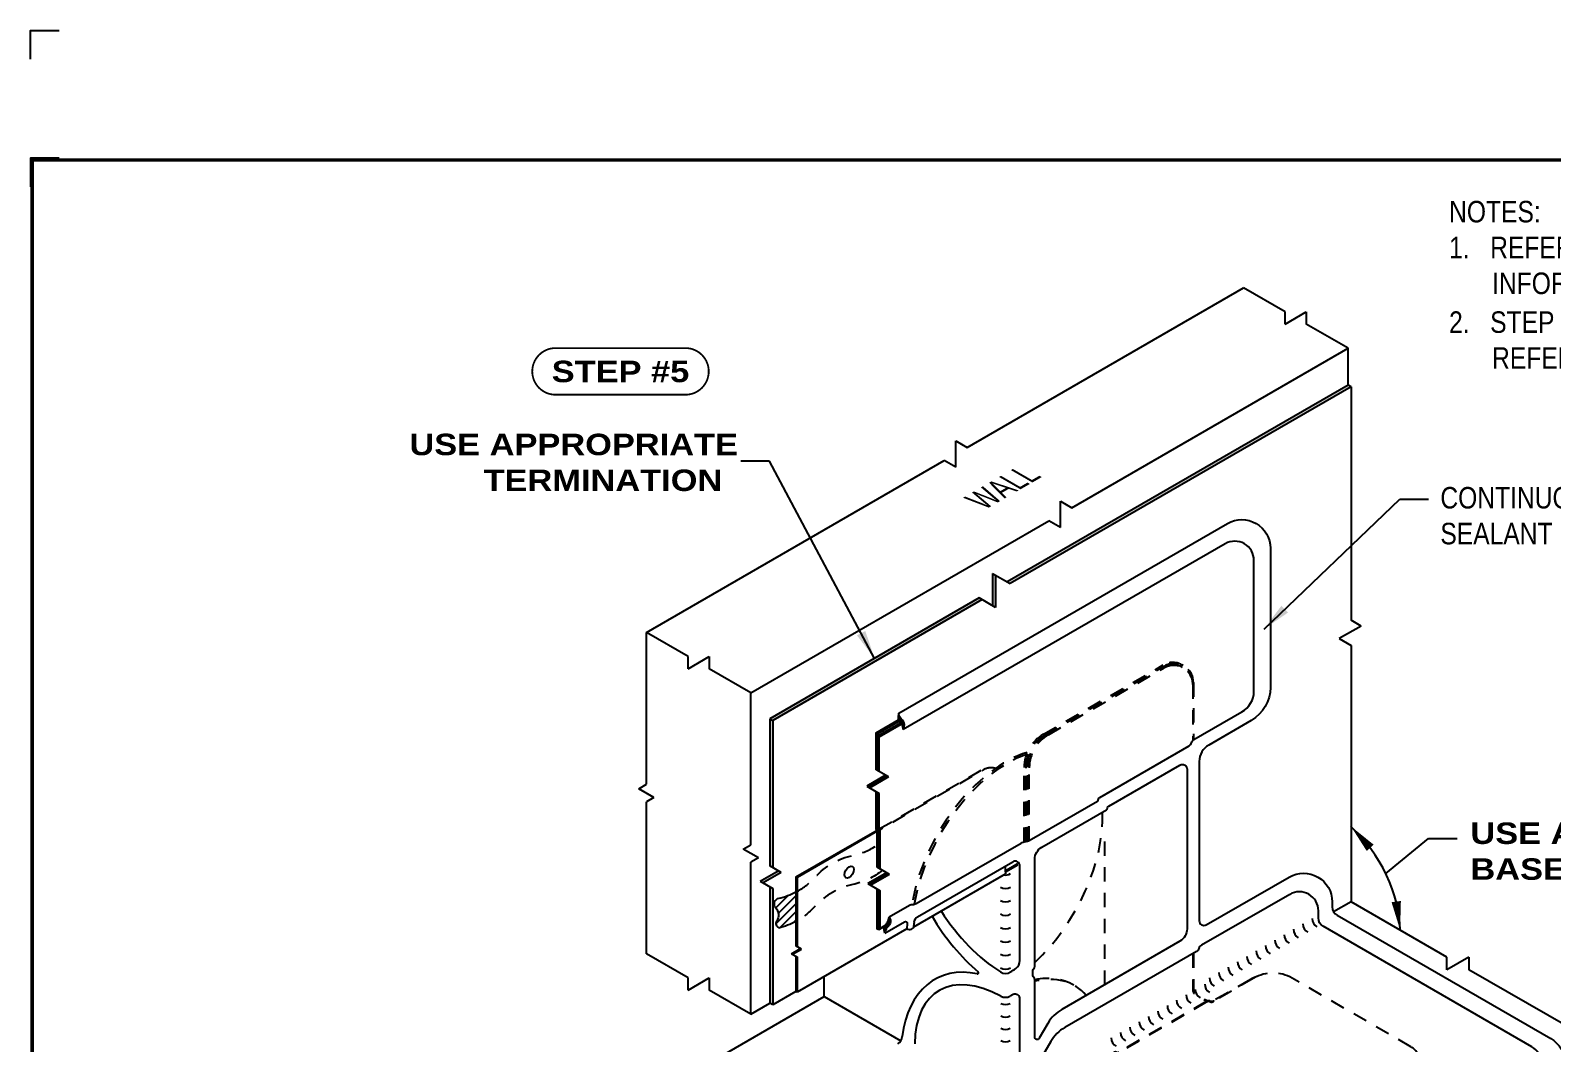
# Model space of a CAD drawing. Header units: inches. Extents: x 299.4 to 319.5, y 56 to 72.7.
# Drawn here: x 299.45 to 312.71, y 63.89 to 72.72 of the extents above; entities that cross this region are included whole.
import ezdxf
from ezdxf.enums import TextEntityAlignment as Align

# ---------------------------------------------------------------- set-up
doc = ezdxf.new("R2010")
doc.units = ezdxf.units.IN
doc.header["$MEASUREMENT"] = 0
doc.linetypes.add('HIDDEN2', pattern=[0.1875, 0.125, -0.0625])
doc.layers.get('0').update_dxf_attribs({"linetype": 'CONTINUOUS'})
doc.layers.get('DEFPOINTS').update_dxf_attribs({"linetype": 'CONTINUOUS'})
for name, color, linetype in [('FSBP-ACCESSORY-OTHER', 7, 'CONTINUOUS'), ('FSBP-ANNO-NOTE', 7, 'CONTINUOUS'), ('FSBP-MEMBRANE', 7, 'CONTINUOUS'), ('FSBP-SEALANTS', 1, 'CONTINUOUS'), ('FSBP-TTLB-BORDER', 7, 'CONTINUOUS'), ('FSBP-TTLB-TEXT', 7, 'CONTINUOUS'), ('FSBP-WALL-CURB', 9, 'CONTINUOUS')]:
    doc.layers.add(name, color=color, linetype=linetype)
doc.styles.add('FSBP_ARIAL', font='arial.ttf')
doc.styles.add('FSBP_ARIAL_BOLD', font='')
doc.styles.add('FSBP_ARIAL_NAR', font='ARIALN.TTF')
doc.styles.get('FSBP_ARIAL_BOLD').set_extended_font_data('Arial Black')
doc.dimstyles.new('FSBP-LEADER', dxfattribs={"dimtxt": 0.1875, "dimasz": 0.25, "dimexe": 0.0625, "dimexo": 0.125, "dimgap": 0.125, "dimtad": 0, "dimtih": 1, "dimtoh": 1, "dimdec": 4, "dimzin": 0, "dimdsep": 46, "dimlunit": 4, "dimtxsty": 'FSBP_ARIAL_NAR', "dimcen": 0.09375, "dimclrd": 256, "dimclre": 256, "dimclrt": 256, "dimadec": 0, "dimazin": 0, "dimtfac": 1, "dimtdec": 4, "dimtofl": 0, "dimtmove": 0, "dimatfit": 3, "dimfxl": 0, "dimtolj": 1, "dimtzin": 0, "dimlwd": -1, "dimlwe": -1, "dimarcsym": 0})

# ---------------------------------------------------------------- blocks, each defined once
blk = doc.blocks.new('TTLB-EPDM_2')
at = {"layer": 'DEFPOINTS', "linetype": 'Continuous', "ltscale": 1.75}
blk.add_lwpolyline([(-0.016, 13.881), (-0.016, 14.131), (0.234, 14.131)], dxfattribs=at)
at = {"layer": 'DEFPOINTS', "color": 1}
blk.add_lwpolyline([(0.234, 13.016), (-0.016, 13.016), (-0.016, 12.766)], dxfattribs=at)
at = {"layer": 'FSBP-TTLB-BORDER', "const_width": 0.0312}
blk.add_lwpolyline([(20, 0), (20, 13), (0, 13), (0, 0)], dxfattribs=at)
at = {"layer": 'FSBP-TTLB-TEXT'}
for tag, height, style, p in [('MAXIMUM_WARRANTY', 0.188, 'FSBP_ARIAL_BOLD', (18.04, 0.224)), ('ACCPT_SYSTEMS', 0.219, 'FSBP_ARIAL', (12.494, -1.232))]:
    blk.add_attdef(tag, text='', height=height, dxfattribs=dict(at, style=style)).set_placement(p, align=Align.MIDDLE_LEFT)
for tag, height, style, p in [('DETAIL_DESCP_LINE_1', 0.219, 'FSBP_ARIAL_BOLD', (10.331, -0.283)), ('DETAIL_DESCP_LINE_2', 0.219, 'FSBP_ARIAL_BOLD', (10.331, -0.681)), ('ISSUE_REV_DATE', 0.219, 'FSBP_ARIAL', (16.841, -0.728)), ('DETAIL_NUMBER', 0.438, 'FSBP_ARIAL', (18.919, -0.893))]:
    blk.add_attdef(tag, text='', height=height, dxfattribs=dict(at, style=style)).set_placement(p, align=Align.MIDDLE_CENTER)

msp = doc.modelspace()

# ---------------------------------------------------------------- hatches: boundary and pattern name
at = {"layer": 'FSBP-ACCESSORY-OTHER'}
h = msp.add_hatch(dxfattribs=at)
h.set_pattern_fill('STEEL', color=256, scale=0.25, angle=90, style=0)
h.set_pattern_definition([(135, (101.970044, 18.820796), (-0.022097087, -0.022097087), []), (135, (101.95442, 18.820796), (-0.022097087, -0.022097087), [])])
h.paths.add_polyline_path([(306.832, 65.736, 0.079624), (306.83, 65.745), (306.123, 65.338), (306.133, 65.333)])
h.paths.add_polyline_path([(306.172, 64.708), (306.163, 64.714), (306.084, 64.668), (306.094, 64.663)])
h.paths.add_polyline_path([(306.284, 62.398), (306.284, 62.409), (306.147, 62.329), (306.147, 62.318)])
h.paths.add_polyline_path([(307.415, 62.021, 0.082504), (307.408, 62.027), (307.108, 61.854), (307.108, 61.843)])
h = msp.add_hatch(dxfattribs=at)
h.set_pattern_fill('STEEL', color=256, scale=0.25, style=0)
h.set_pattern_definition([(45, (38.254738, -33.932864), (-0.022097087, 0.022097087), []), (45, (38.254738, -33.91724), (-0.022097087, 0.022097087), [])])
h.paths.add_polyline_path([(306.133, 65.333), (306.123, 65.338), (306.123, 64.737), (306.133, 64.731)])
h.paths.add_polyline_path([(306.133, 64.64), (306.123, 64.646), (306.123, 64.338), (306.133, 64.333)])
at = {"layer": 'FSBP-MEMBRANE'}
h = msp.add_hatch(color=256, dxfattribs=at)
h.paths.add_polyline_path([(305.921, 65.238), (305.895, 65.253), (305.895, 64.237), (305.921, 64.222)])
h.paths.add_polyline_path([(305.812, 65.301), (305.838, 65.286), (305.995, 65.377), (305.969, 65.392)])
h.paths.add_polyline_path([(305.895, 65.435), (305.921, 65.42), (305.921, 66.702), (305.895, 66.717)])
h.paths.add_polyline_path([(307.748, 67.757), (307.722, 67.772), (305.895, 66.717), (305.921, 66.702)])
h.paths.add_polyline_path([(307.838, 67.705), (307.864, 67.69), (307.864, 67.971), (307.838, 67.986)])
h.paths.add_polyline_path([(310.964, 69.613), (310.938, 69.628), (307.966, 67.912), (307.992, 67.897)])
h = msp.add_hatch(color=256, dxfattribs=at)
edge = h.paths.add_edge_path()
edge.add_spline(control_points=[(307.042, 66.672), (307.04, 66.675), (307.037, 66.679), (307.035, 66.682)], knot_values=[0.090084, 0.090084, 0.090084, 0.090084, 0.102864, 0.102864, 0.102864, 0.102864], degree=3, periodic=0)
edge.add_line((307.035, 66.682), (306.836, 66.568))
edge.add_line((306.836, 66.568), (306.849, 66.56))
edge.add_line((306.849, 66.56), (307.042, 66.672))
h.paths.add_polyline_path([(306.849, 66.56), (306.836, 66.568), (306.836, 66.265), (306.849, 66.257)])
h.paths.add_polyline_path([(306.931, 66.21), (306.918, 66.217), (306.753, 66.122), (306.766, 66.115)])
h.paths.add_polyline_path([(306.849, 66.067), (306.836, 66.075), (306.836, 65.764, 0.124612), (306.84, 65.751, -0.124612), (306.845, 65.737), (306.845, 65.415), (306.858, 65.408), (306.858, 65.737, 0.124612), (306.853, 65.751, -0.124612), (306.849, 65.765)])
h.paths.add_polyline_path([(306.94, 65.36), (306.927, 65.368), (306.762, 65.273), (306.775, 65.265)])
h.paths.add_polyline_path([(306.858, 65.218), (306.845, 65.225), (306.845, 64.896), (306.858, 64.888)])
at = {"layer": 'FSBP-SEALANTS'}
h = msp.add_hatch(dxfattribs=at)
h.set_pattern_fill('ANSI31', color=256, scale=0.1, style=0)
h.set_pattern_definition([(15, (389.887605, -164.23052), (0.00323523806, -0.0120740728), [])])
edge = h.paths.add_edge_path()
edge.add_spline(control_points=[(307.019, 66.767), (307.022, 66.754), (307.029, 66.721), (307.079, 66.684), (307.065, 66.643), (307.058, 66.623)], knot_values=[0, 0, 0, 0, 0.040518, 0.100456, 0.157748, 0.157748, 0.157748, 0.157748], degree=3, periodic=0)
edge.add_spline(control_points=[(307.058, 66.623), (307.055, 66.639), (307.051, 66.654), (307.044, 66.668)], knot_values=[0.106602, 0.106602, 0.106602, 0.106602, 0.154013, 0.154013, 0.154013, 0.154013], degree=3, periodic=0)
edge.add_spline(control_points=[(307.044, 66.668), (307.043, 66.669), (307.041, 66.674), (307.037, 66.679), (307.034, 66.683)], knot_values=[0.089531, 0.089531, 0.089531, 0.089531, 0.091614, 0.106602, 0.106602, 0.106602, 0.106602], degree=3, periodic=0)
edge.add_spline(control_points=[(307.034, 66.683), (307.031, 66.687), (307.027, 66.692), (307.024, 66.697)], knot_values=[0.072772, 0.072772, 0.072772, 0.072772, 0.089531, 0.089531, 0.089531, 0.089531], degree=3, periodic=0)
edge.add_spline(control_points=[(307.024, 66.697), (307.022, 66.701), (307.019, 66.706), (307.017, 66.711), (307.017, 66.712)], knot_values=[0.054789, 0.054789, 0.054789, 0.054789, 0.069492, 0.072772, 0.072772, 0.072772, 0.072772], degree=3, periodic=0)
edge.add_spline(control_points=[(307.017, 66.712), (307.012, 66.729), (307.015, 66.748), (307.019, 66.767)], knot_values=[0, 0, 0, 0, 0.054789, 0.054789, 0.054789, 0.054789], degree=3, periodic=0)
h = msp.add_hatch(dxfattribs=at)
h.set_pattern_fill('ANSI31', color=256, scale=0.4, style=0)
h.set_pattern_definition([(45, (47.15315, -35.403625), (-0.035355339, 0.035355339), [])])
h.paths.add_polyline_path([(306.123, 65.206, -0.065045), (305.973, 65.149, 0.622721), (305.945, 65.07, -0.36093), (305.955, 64.952, 0.501334), (305.973, 64.895, 0.065045), (306.123, 64.952)])
h = msp.add_hatch(dxfattribs=at)
h.set_pattern_fill('ANSI31', color=256, scale=0.1, angle=60, style=0)
h.set_pattern_definition([(345, (389.766651, 295.843985), (0.00323523806, 0.0120740728), [])])
edge = h.paths.add_edge_path()
edge.add_spline(control_points=[(306.898, 64.846), (306.901, 64.859), (306.908, 64.893), (306.958, 64.929), (306.944, 64.97), (306.937, 64.99)], knot_values=[0, 0, 0, 0, 0.040518, 0.100456, 0.157748, 0.157748, 0.157748, 0.157748], degree=3, periodic=0)
edge.add_spline(control_points=[(306.937, 64.99), (306.934, 64.975), (306.93, 64.959), (306.923, 64.945)], knot_values=[0.106602, 0.106602, 0.106602, 0.106602, 0.154013, 0.154013, 0.154013, 0.154013], degree=3, periodic=0)
edge.add_spline(control_points=[(306.923, 64.945), (306.922, 64.944), (306.92, 64.939), (306.916, 64.935), (306.913, 64.931)], knot_values=[0.089531, 0.089531, 0.089531, 0.089531, 0.091614, 0.106602, 0.106602, 0.106602, 0.106602], degree=3, periodic=0)
edge.add_spline(control_points=[(306.913, 64.931), (306.91, 64.926), (306.906, 64.921), (306.903, 64.917)], knot_values=[0.072772, 0.072772, 0.072772, 0.072772, 0.089531, 0.089531, 0.089531, 0.089531], degree=3, periodic=0)
edge.add_spline(control_points=[(306.903, 64.917), (306.901, 64.913), (306.898, 64.908), (306.896, 64.902), (306.896, 64.901)], knot_values=[0.054789, 0.054789, 0.054789, 0.054789, 0.069492, 0.072772, 0.072772, 0.072772, 0.072772], degree=3, periodic=0)
edge.add_spline(control_points=[(306.896, 64.901), (306.891, 64.885), (306.894, 64.865), (306.898, 64.846)], knot_values=[0, 0, 0, 0, 0.054789, 0.054789, 0.054789, 0.054789], degree=3, periodic=0)

# ---------------------------------------------------------------- linework, layer by layer
for p, q in [((311.266, 65.368), (311.639, 65.672)), ((311.639, 65.672), (311.889, 65.672))]:
    msp.add_line(p, q)
at = {"layer": 'FSBP-ACCESSORY-OTHER'}
for p, q in [((306.123, 65.338), (306.83, 65.745)), ((306.832, 65.736), (306.133, 65.333))]:
    msp.add_line(p, q, dxfattribs=at)
at = {"layer": 'FSBP-ACCESSORY-OTHER', "linetype": 'HIDDEN2'}
for p, q in [((307.95, 65.392), (308.067, 65.46)), ((307.95, 65.382), (308.072, 65.453))]:
    msp.add_line(p, q, dxfattribs=at)
at = {"layer": 'FSBP-ACCESSORY-OTHER', "linetype": 'Continuous'}
for p, q in [((306.133, 65.333), (306.123, 65.338)), ((306.123, 65.338), (306.123, 64.737)), ((306.133, 65.333), (306.133, 64.731)), ((307.95, 65.382), (307.95, 65.366)), ((307.091, 64.886), (306.133, 64.333)), ((306.084, 64.668), (306.163, 64.714)), ((306.084, 64.668), (306.133, 64.64)), ((306.094, 64.663), (306.172, 64.708)), ((306.172, 64.708), (306.123, 64.737)), ((306.123, 64.646), (306.123, 64.338)), ((306.133, 64.64), (306.133, 64.333)), ((306.37, 64.294), (306.37, 64.47)), ((304.625, 63.287), (306.37, 64.294)), ((306.133, 64.333), (306.123, 64.338))]:
    msp.add_line(p, q, dxfattribs=at)
at = {"layer": 'FSBP-ACCESSORY-OTHER', "linetype": 'HIDDEN2', "flags": 128}
for points in [[(306.85, 65.757), (307.753, 66.278, -0.234647), (307.864, 66.285, -0.234647)], [(307.863, 66.285, 0.210649), (307.762, 66.274), (306.854, 65.749)], [(308.816, 64.398), (308.816, 65.665, 0.159264), (308.792, 65.739)]]:
    msp.add_lwpolyline(points, format="xyb", dxfattribs=at)
msp.add_lwpolyline([(307.95, 65.382), (307.95, 65.433)], dxfattribs=at)
at = {"layer": 'FSBP-ACCESSORY-OTHER', "linetype": 'Continuous'}
msp.add_ellipse((306.587, 65.38), major_axis=(-0.0287, -0.0497), ratio=0.57735, dxfattribs=at)
at = {"layer": 'FSBP-ANNO-NOTE', "const_width": 0.0156}
msp.add_lwpolyline([(304.027, 69.545), (305.159, 69.545, 1), (305.159, 69.952), (304.027, 69.952, 1)], format="xyb", close=True, dxfattribs=at)
at = {"layer": 'FSBP-ANNO-NOTE'}
for points in [[(310.964, 65.778, 0, 0.082, 0), (311.131, 65.592, 0.082, 0.082, 0)], [(311.392, 64.875, 0, 0.082, 0), (311.358, 65.123, 0.082, 0.082, 0)]]:
    msp.add_lwpolyline(points, format="xyseb", dxfattribs=at)
msp.add_ellipse((310.801, 65.216), major_axis=(-0.418, 0.723), ratio=0.57735, start_param=3.926991, end_param=5.2183, dxfattribs=at)
at = {"layer": 'FSBP-MEMBRANE', "linetype": 'Continuous'}
for p, q in [((310.938, 69.628), (307.966, 67.912)), ((310.964, 69.613), (307.992, 67.897)), ((310.964, 69.613), (310.938, 69.628)), ((310.964, 69.613), (310.964, 67.578)), ((307.838, 67.986), (307.992, 67.897)), ((307.838, 67.986), (307.838, 67.705)), ((307.864, 67.971), (307.864, 67.69)), ((307.722, 67.772), (305.895, 66.717)), ((307.748, 67.757), (305.921, 66.702)), ((307.864, 67.69), (307.722, 67.772)), ((311.051, 67.527), (310.86, 67.417)), ((311.051, 67.527), (310.964, 67.578)), ((310.86, 67.417), (310.964, 67.356)), ((310.964, 67.356), (310.964, 65.122)), ((305.895, 66.717), (305.921, 66.702)), ((305.895, 66.717), (305.895, 65.435)), ((305.921, 66.702), (305.921, 65.42)), ((306.905, 66.225), (306.74, 66.13)), ((306.918, 66.217), (306.753, 66.122)), ((306.931, 66.21), (306.766, 66.115)), ((306.931, 66.21), (306.823, 66.272)), ((306.74, 66.13), (306.849, 66.067)), ((305.995, 65.377), (305.895, 65.435)), ((306.94, 65.36), (306.832, 65.423)), ((305.812, 65.301), (305.969, 65.392)), ((305.812, 65.301), (305.921, 65.238)), ((305.995, 65.377), (305.838, 65.286)), ((306.914, 65.375), (306.749, 65.28)), ((306.749, 65.28), (306.858, 65.218)), ((306.927, 65.368), (306.762, 65.273)), ((306.94, 65.36), (306.775, 65.265)), ((305.895, 65.253), (305.895, 64.237)), ((305.921, 65.238), (305.921, 64.222)), ((311.8, 64.639), (310.964, 65.122)), ((311.992, 64.639), (311.8, 64.528)), ((311.8, 64.528), (311.8, 64.639)), ((311.992, 64.639), (311.992, 64.528)), ((313.668, 63.561), (311.992, 64.528)), ((305.921, 64.222), (305.895, 64.237)), ((306.123, 64.338), (305.921, 64.222)), ((306.37, 64.294), (307.038, 63.908))]:
    msp.add_line(p, q, dxfattribs=at)
at = {"layer": 'FSBP-MEMBRANE'}
for p, q in [((306.823, 66.596), (306.836, 66.588)), ((306.836, 66.588), (307.024, 66.697)), ((306.836, 66.588), (306.836, 66.568)), ((306.849, 66.56), (306.836, 66.568)), ((307.15, 64.904), (307.95, 65.366)), ((306.845, 64.875), (306.832, 64.882)), ((306.858, 64.888), (306.845, 64.896)), ((306.845, 64.896), (306.845, 64.875)), ((306.858, 64.888), (306.858, 64.888))]:
    msp.add_line(p, q, dxfattribs=at)
at = {"layer": 'FSBP-MEMBRANE', "linetype": 'HIDDEN2'}
for points in [[(308.114, 65.644), (308.114, 66.294, -0.267949), (308.281, 66.583), (309.326, 67.187, -0.280048), (309.499, 67.183)], [(308.127, 65.646), (308.127, 66.287, -0.267949), (308.294, 66.576), (309.339, 67.179, -0.57735), (309.589, 67.035), (309.589, 66.533)], [(308.158, 65.657), (308.158, 66.29, -0.267949), (308.325, 66.579), (309.334, 67.161, -0.57735), (309.584, 67.017), (309.584, 66.529)], [(309.494, 67.165, 0.280048), (309.321, 67.169)], [(308.145, 65.651), (308.145, 66.297, -0.267949), (308.312, 66.586)], [(308.483, 61.834), (311.486, 63.568, 0.57735), (311.486, 63.856), (310.45, 64.455, 0.267949), (310.117, 64.455), (309.768, 64.253, -0.219395), (309.734, 64.248, 0.219395), (309.7, 64.244), (308.941, 63.805, -0.235315), (308.92, 63.803, 0.235315), (308.898, 63.801), (308.274, 63.441, 0.134379), (308.252, 63.413, -0.134379), (308.229, 63.385), (307.289, 62.842, 0.118985), (307.27, 62.821, -0.118985), (307.25, 62.799), (307.039, 62.678)], [(310.147, 64.47, 0.050608), (310.086, 64.443), (309.768, 64.259, -0.219395), (309.735, 64.255, 0.219395), (309.701, 64.25), (308.941, 63.811, -0.235315), (308.92, 63.809, 0.235315), (308.898, 63.807), (308.268, 63.443, 0.134379), (308.246, 63.415, -0.134379), (308.223, 63.387), (307.283, 62.844, 0.118985), (307.264, 62.823, -0.118985), (307.244, 62.802), (307.034, 62.68)]]:
    msp.add_lwpolyline(points, format="xyb", dxfattribs=at)
at = {"layer": 'FSBP-MEMBRANE'}
for points in [[(306.823, 66.272), (306.823, 66.596), (307.018, 66.709)], [(306.836, 66.265), (306.836, 66.568), (307.035, 66.682)], [(306.849, 66.257), (306.849, 66.56), (307.042, 66.672)], [(306.832, 64.882), (306.832, 65.233)], [(306.845, 64.896), (306.845, 65.225)], [(306.901, 64.913), (306.858, 64.888), (306.858, 65.218)], [(306.897, 64.905), (306.845, 64.875)]]:
    msp.add_lwpolyline(points, dxfattribs=at)
for points in [[(306.832, 65.423), (306.832, 65.736, 0.124612), (306.827, 65.75, -0.124612), (306.823, 65.764), (306.823, 66.082)], [(306.845, 65.415), (306.845, 65.737, 0.124612), (306.84, 65.751, -0.124612), (306.836, 65.764), (306.836, 66.075)], [(306.858, 65.408), (306.858, 65.737, 0.124612), (306.853, 65.751, -0.124612), (306.849, 65.765), (306.849, 66.067)], [(310.462, 64.881, 0.267949), (310.504, 64.808)], [(310.544, 64.928, 0.267949), (310.586, 64.855)], [(310.625, 64.975, 0.267949), (310.667, 64.903)], [(310.218, 64.739, 0.267949), (310.26, 64.667)], [(310.299, 64.787, 0.267949), (310.341, 64.714)], [(310.381, 64.834, 0.267949), (310.423, 64.761)], [(310.055, 64.645, 0.267949), (310.097, 64.573)], [(310.136, 64.692, 0.267949), (310.178, 64.62)], [(309.811, 64.504, 0.267949), (309.852, 64.432)], [(309.892, 64.551, 0.267949), (309.934, 64.479)], [(309.973, 64.598, 0.267949), (310.015, 64.526)], [(309.606, 64.356, 0.267949), (309.648, 64.284)], [(309.688, 64.403, 0.267949), (309.729, 64.331)], [(309.729, 64.457, 0.267949), (309.771, 64.385)], [(309.362, 64.215, 0.267949), (309.403, 64.143)], [(309.443, 64.262, 0.267949), (309.485, 64.19)], [(309.525, 64.309, 0.267949), (309.566, 64.237)], [(309.117, 64.074, 0.267949), (309.159, 64.002)], [(309.199, 64.121, 0.267949), (309.241, 64.049)], [(309.28, 64.168, 0.267949), (309.322, 64.096)], [(308.954, 63.98, 0.267949), (308.996, 63.908)], [(309.036, 64.027, 0.267949), (309.078, 63.955)], [(308.873, 63.933, 0.267949), (308.915, 63.861)]]:
    msp.add_lwpolyline(points, format="xyb", dxfattribs=at)
at = {"layer": 'FSBP-MEMBRANE', "linetype": 'Continuous'}
msp.add_lwpolyline([(310.964, 65.122), (310.812, 65.034)], dxfattribs=at)
at = {"layer": 'FSBP-MEMBRANE', "linetype": 'HIDDEN2', "flags": 128}
for points in [[(309.584, 64.669), (309.584, 64.349, 0.267949), (309.605, 64.313), (309.708, 64.254)], [(309.589, 64.671), (309.589, 64.352, 0.267949), (309.61, 64.316), (309.715, 64.256)]]:
    msp.add_lwpolyline(points, format="xyb", dxfattribs=at)
at = {"layer": 'FSBP-MEMBRANE'}
for centre, start, end in [((307.95, 65.438), 258.1584, 301.5471), ((307.95, 65.32), 238.4529, 301.5471), ((307.95, 65.203), 238.4529, 301.5471), ((307.95, 65.086), 238.4529, 301.5471), ((307.95, 64.969), 238.4529, 301.5471), ((307.95, 64.852), 238.4529, 301.5471), ((307.95, 64.735), 238.4529, 301.5471), ((307.95, 64.617), 238.4529, 301.5471), ((307.95, 64.308), 241.3706, 298.6294), ((307.95, 64.199), 241.3706, 298.6294), ((307.95, 64.091), 241.3706, 298.6294), ((307.95, 63.983), 241.3706, 298.6294)]:
    msp.add_arc(centre, 0.0833, start, end, dxfattribs=at)
at = {"layer": 'FSBP-MEMBRANE', "linetype": 'HIDDEN2'}
for centre, start_param, end_param in [((307.95, 65.382), 3.695365, 5.302393), ((307.967, 65.372), 3.725342, 5.291063), ((307.967, 65.372), 1.076738, 2.412137), ((307.967, 63.372), 2.949788, 3.635651), ((307.95, 63.382), 3.126835, 3.61379)]:
    msp.add_ellipse(centre, major_axis=(-0.587, -1.016), ratio=0.57735, start_param=start_param, end_param=end_param, dxfattribs=at)
at = {"layer": 'FSBP-SEALANTS'}
for p, q in [((307.184, 64.991), (308.014, 65.47)), ((308.077, 64.608), (308.077, 65.434))]:
    msp.add_line(p, q, dxfattribs=at)
for points in [[(307.019, 66.767), (309.886, 68.422, -0.57735), (310.261, 68.206), (310.261, 66.992, -0.267949), (310.094, 66.704), (309.723, 66.489, 0.267949), (309.64, 66.345), (309.64, 64.956, 0.57735), (309.702, 64.92), (310.425, 65.337, -0.57735), (310.8, 65.121), (310.8, 65.076, 0.267949), (310.842, 65.004), (312.705, 63.929, -0.57735), (312.705, 63.496), (309.394, 61.584)], [(306.937, 64.99), (307.113, 65.091, -0.106996), (307.142, 65.098, 0.115113), (307.171, 65.105), (308.087, 65.634, -0.119497), (308.123, 65.646, 0.11201), (308.158, 65.657), (308.752, 66, 0.262332), (308.763, 66.016, -0.262332), (308.773, 66.032), (309.552, 66.482, 0.219395), (309.573, 66.509, -0.219395), (309.593, 66.536), (310.012, 66.778, 0.267949), (310.117, 66.958), (310.117, 68.1, 0.57735), (309.867, 68.245), (307.058, 66.623)], [(309.289, 61.69), (312.541, 63.568, 0.57735), (312.541, 63.857), (310.721, 64.908, -0.267949), (310.679, 64.98), (310.679, 65.042, 0.57735), (310.429, 65.186), (309.659, 64.742, 0.219395), (309.638, 64.715, -0.219395), (309.617, 64.688), (308.468, 64.024, 0.131652), (308.346, 63.902), (308.158, 63.577, 0.0309), (308.129, 63.55), (308.028, 63.375, -0.243803), (307.965, 63.347), (307.297, 63.347, 0.109993), (306.974, 63.269), (306.854, 63.2, 0.129461), (306.838, 63.181, -0.129461), (306.822, 63.161), (306.557, 63.008)], [(306.898, 64.846), (307.071, 64.946, -0.597401), (307.094, 64.931), (307.091, 64.886)], [(306.929, 63.365), (306.934, 63.368, -0.131652), (307.268, 63.457), (307.887, 63.457, 0.243803), (307.95, 63.485), (308.032, 63.628, 0.131652), (308.077, 63.794), (308.077, 64.273, 0.553015), (308.017, 64.311), (307.99, 64.298)]]:
    msp.add_lwpolyline(points, format="xyb", dxfattribs=at)
msp.add_lwpolyline([(308.442, 64.182, 0.131652), (308.32, 64.06), (308.245, 63.93, -0.767327), (308.206, 63.94), (308.206, 64.442, 0.145855), (308.197, 64.461, -0.145855), (308.188, 64.479), (308.188, 64.521, -0.145855), (308.197, 64.539, 0.145855), (308.206, 64.558), (308.206, 65.491, -0.267949), (308.268, 65.599), (308.83, 65.924, 0.262332), (308.841, 65.94, -0.262332), (308.851, 65.956), (309.472, 66.314, -0.57735), (309.534, 66.278), (309.534, 64.885, -0.267949), (309.472, 64.777)], format="xyb", close=True, dxfattribs=at)
at = {"layer": 'FSBP-SEALANTS', "linetype": 'HIDDEN2', "flags": 128}
for points in [[(306.133, 65.211, 0.081818), (306.291, 65.336, -0.156408), (306.62, 65.526, 0.093547), (306.832, 65.615, 0.093547)], [(306.878, 65.396, -0.116954), (306.62, 65.272, 0.156408), (306.291, 65.083, -0.081818), (306.133, 64.957)]]:
    msp.add_lwpolyline(points, format="xyb", dxfattribs=at)
at = {"layer": 'FSBP-SEALANTS', "flags": 128}
msp.add_lwpolyline([(306.123, 65.206, -0.065045), (305.973, 65.149, 0.622721), (305.945, 65.07, -0.36093), (305.955, 64.952, 0.501334), (305.973, 64.895, 0.065045), (306.123, 64.952)], format="xyb", dxfattribs=at)
at = {"layer": 'FSBP-SEALANTS'}
for centre, radius, start, end in [((308.035, 65.434), 0.0417, 0, 120), ((307.114, 64.917), 0.0381, 233.1607, 355.5211), ((307.215, 64.937), 0.0625, 120, 177.9334), ((307.993, 64.608), 0.0833, 304.1735, 360), ((307.706, 64.502), 0.0104, 257.7868, 50.1785), ((307.95, 64.58), 0.0833, 238.4529, 301.5471), ((307.95, 64.371), 0.0833, 241.5382, 298.4618), ((306.966, 63.95), 0.0833, 303.3827, 356.6173)]:
    msp.add_arc(centre, radius, start, end, dxfattribs=at)
for centre, major_axis, ratio, start_param, end_param in [((307.933, 65.452), (0.587, -1.016), 0.57735, 4.783387, 5.466118), ((307.982, 65.377), (0.587, 1.016), 0.57735, 2.313666, 2.33985), ((307.893, 65.341), (0.587, -1.016), 0.57735, 4.71847, 5.279238), ((307.878, 63.404), (-0.518, 1.054), 0.623558, -0.459065, 0.759787), ((307.988, 63.34), (-0.626, 1.001), 0.541689, -0.763192, 0.706636), ((307.967, 65.452), (-0.587, -1.016), 0.57735, 0.817068, 0.873138)]:
    msp.add_ellipse(centre, major_axis=major_axis, ratio=ratio, start_param=start_param, end_param=end_param, dxfattribs=at)
for points in [[(307.019, 66.767), (307.018, 66.709), (307.043, 66.67), (307.058, 66.623)], [(307.058, 66.623), (307.067, 66.68), (307.032, 66.729), (307.019, 66.767)], [(306.898, 64.846), (306.897, 64.904), (306.922, 64.943), (306.937, 64.99)], [(306.937, 64.99), (306.946, 64.933), (306.911, 64.885), (306.898, 64.846)]]:
    msp.add_spline(points, degree=3, dxfattribs=at)
at = {"layer": 'FSBP-WALL-CURB', "linetype": 'Continuous'}
for p, q in [((307.617, 69.086), (310.026, 70.477)), ((310.389, 70.267), (310.026, 70.477)), ((310.389, 70.16), (310.574, 70.267)), ((310.389, 70.16), (310.389, 70.267)), ((310.574, 70.267), (310.574, 70.16)), ((310.938, 69.95), (310.574, 70.16)), ((308.529, 68.559), (310.938, 69.95)), ((310.938, 69.628), (310.938, 69.95)), ((307.517, 68.912), (307.517, 69.144)), ((307.517, 69.144), (307.617, 69.086)), ((304.819, 67.47), (307.417, 68.97)), ((307.517, 68.912), (307.417, 68.97)), ((308.429, 68.501), (308.429, 68.617)), ((308.429, 68.617), (308.529, 68.559)), ((308.429, 68.386), (308.429, 68.501)), ((305.731, 66.944), (308.329, 68.444)), ((308.429, 68.386), (308.329, 68.444)), ((305.182, 67.26), (304.819, 67.47)), ((304.819, 66.146), (304.819, 67.47)), ((305.182, 67.153), (305.367, 67.26)), ((305.182, 67.153), (305.182, 67.26)), ((305.367, 67.26), (305.367, 67.153)), ((305.731, 66.944), (305.367, 67.153)), ((305.731, 65.619), (305.731, 66.944)), ((304.752, 66.107), (304.819, 66.146)), ((304.885, 66.031), (304.752, 66.107)), ((304.885, 66.031), (304.819, 65.993)), ((304.819, 64.668), (304.819, 65.993)), ((305.664, 65.581), (305.731, 65.619)), ((305.797, 65.504), (305.664, 65.581)), ((305.797, 65.504), (305.731, 65.466)), ((305.731, 64.142), (305.731, 65.466)), ((305.182, 64.458), (304.819, 64.668)), ((305.182, 64.351), (305.367, 64.458)), ((305.182, 64.351), (305.182, 64.458)), ((305.367, 64.458), (305.367, 64.351)), ((305.731, 64.142), (305.367, 64.351)), ((305.731, 64.142), (305.895, 64.237))]:
    msp.add_line(p, q, dxfattribs=at)

# ---------------------------------------------------------------- block references
msp.add_blockref('TTLB-EPDM_2', (299.463, 58.593))

# ---------------------------------------------------------------- texts
at = {"layer": 'FSBP-ANNO-NOTE', "style": 'FSBP_ARIAL_BOLD'}
msp.add_text('STEP #5', height=0.1875, dxfattribs=at).set_placement((304.593, 69.748), align=Align.MIDDLE_CENTER)
at = {"layer": 'FSBP-ANNO-NOTE', "linetype": 'Continuous', "style": 'FSBP_ARIAL_NAR', "oblique": 330}
msp.add_text('WALL', height=0.1875, rotation=30, dxfattribs=at).set_placement((307.973, 68.765), align=Align.MIDDLE)
at = {"layer": 'FSBP-ANNO-NOTE', "char_height": 0.1875, "attachment_point": 1}
for s, width, heights, insert, style in [('\\A1;NOTES:\\P1.   REFER TO FIRESTONE WEBSITE FOR MOST CURRENT \\P{\\W6.27837; }INFORMATION.\\P{\\H0.08333x;\\W9.4179;        \\W1;\\P}2.   STEP #5 - APPLY LAP SEALANT TO PERIMETER OF FLASHING.  \\P{\\W6.27837; }REFER TO LS-9 FOR SEAM EDGE TREATMENT.', 7.1465, [2.039], (311.819, 71.236), 'FSBP_ARIAL_NAR'), ('{\\W1.96186; }USE APPROPRIATE \\P{\\W9.72467; }TERMINATION', 2.90484, [0.597], (302.589, 69.205), 'FSBP_ARIAL_BOLD'), ('CONTINUOUS BEAD OF LAP SEALANT (SEE NOTE #2)', 2.90484, [0.649], (311.743, 68.74), 'FSBP_ARIAL_NAR'), ('USE APPROPRIATE BASE TIE-IN DETAIL', 3.20665, [0.579], (312.005, 65.813), 'FSBP_ARIAL_BOLD')]:
    msp.add_mtext_dynamic_manual_height_columns(s, width=width, gutter_width=5, heights=heights, dxfattribs=dict(at, insert=insert, style=style))

# ---------------------------------------------------------------- leaders
at = {"layer": 'FSBP-ANNO-NOTE'}
for points in [[(306.809, 67.244), (305.893, 68.965), (305.643, 68.965)], [(310.205, 67.501), (311.389, 68.635), (311.639, 68.635)]]:
    msp.add_leader(points, dimstyle='FSBP-LEADER', dxfattribs=at)

doc.saveas('drawing.dxf')
